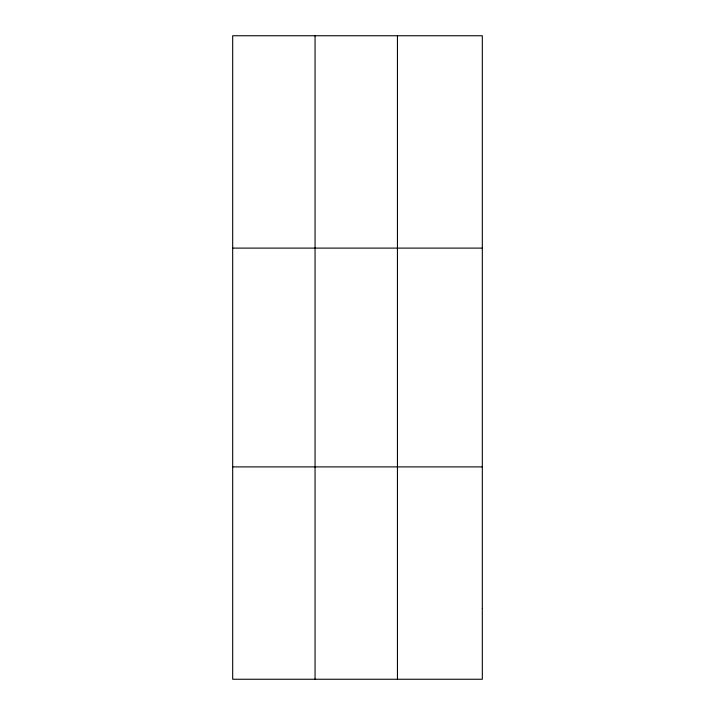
<?xml version="1.0" encoding="UTF-8"?>
<svg xmlns="http://www.w3.org/2000/svg" width="715" height="715" viewBox="0 0 715 715"><rect width="100%" height="100%" fill="white"/><g stroke="black" fill="none" stroke-linecap="round" stroke-linejoin="round"><path stroke-width="1.07" d="M315.056 35.75L315.056 679.25M397.442 35.75L397.442 679.25M232.679 248.105L482.321 248.105M232.679 466.895L482.321 466.895M482.321 608.465L482.321 679.25L232.679 679.25L232.679 35.75L482.321 35.75L482.321 608.465"/></g></svg>
